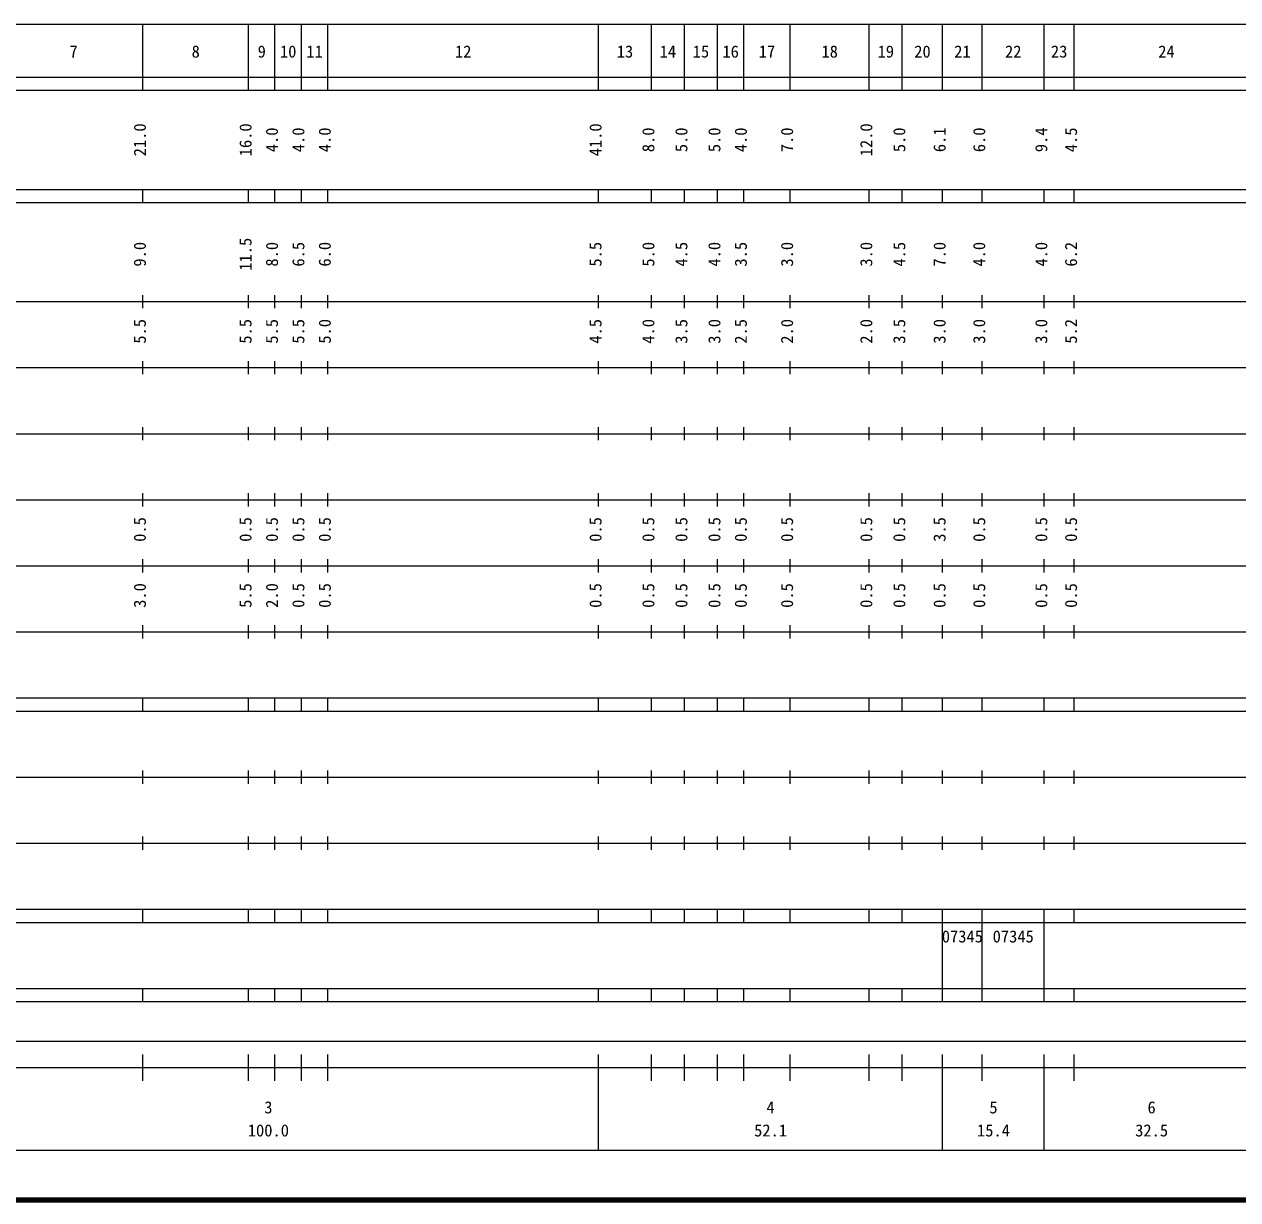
# Model space of a CAD drawing. Units: millimetres on the paper, enlarged 1000 times. Extents: x 40000 to 680000, y 20000 to 380000.
# Drawn here: x 281035 to 464789, y 20000 to 198000 of the extents above; entities that cross this region are included whole.
import ezdxf
from ezdxf.enums import TextEntityAlignment as Align

# ---------------------------------------------------------------- set-up
doc = ezdxf.new("R2010")
doc.units = ezdxf.units.MM
doc.header["$LTSCALE"] = 1000
doc.layers.add('M-TTL', color=2, linetype='Continuous', lineweight=140)
doc.layers.add('M-TTL-BAND', color=7, linetype='Continuous', lineweight=13)
doc.styles.add('ＭＳ ゴシック', font='')
doc.styles.get('ＭＳ ゴシック').set_extended_font_data('MS Gothic')

msp = doc.modelspace()

# ---------------------------------------------------------------- linework, layer by layer
at = {"layer": 'M-TTL'}
msp.add_line((40000, 20000), (680000, 20000), dxfattribs=at)
at = {"layer": 'M-TTL-BAND'}
for p, q in [((68000, 198000), (579000, 198000)), ((299000, 188000), (299000, 198000)), ((315000, 188000), (315000, 198000)), ((319000, 188000), (319000, 198000)), ((323000, 188000), (323000, 198000)), ((327000, 188000), (327000, 198000)), ((368000, 188000), (368000, 198000)), ((376000, 188000), (376000, 198000)), ((381000, 188000), (381000, 198000)), ((386000, 188000), (386000, 198000)), ((390000, 188000), (390000, 198000)), ((397000, 188000), (397000, 198000)), ((409000, 188000), (409000, 198000)), ((414000, 188000), (414000, 198000)), ((420100, 188000), (420100, 198000)), ((426100, 188000), (426100, 198000)), ((435500, 188000), (435500, 198000)), ((440000, 188000), (440000, 198000)), ((40000, 190000), (579000, 190000)), ((40000, 188000), (579000, 188000)), ((40000, 173000), (579000, 173000)), ((299000, 171000), (299000, 173000)), ((315000, 171000), (315000, 173000)), ((319000, 171000), (319000, 173000)), ((323000, 171000), (323000, 173000)), ((327000, 171000), (327000, 173000)), ((368000, 171000), (368000, 173000)), ((376000, 171000), (376000, 173000)), ((381000, 171000), (381000, 173000)), ((386000, 171000), (386000, 173000)), ((390000, 171000), (390000, 173000)), ((397000, 171000), (397000, 173000)), ((409000, 171000), (409000, 173000)), ((414000, 171000), (414000, 173000)), ((420100, 171000), (420100, 173000)), ((426100, 171000), (426100, 173000)), ((435500, 171000), (435500, 173000)), ((440000, 171000), (440000, 173000)), ((40000, 171000), (579000, 171000)), ((299000, 155000), (299000, 157000)), ((315000, 155000), (315000, 157000)), ((319000, 155000), (319000, 157000)), ((323000, 155000), (323000, 157000)), ((327000, 155000), (327000, 157000)), ((368000, 155000), (368000, 157000)), ((376000, 155000), (376000, 157000)), ((381000, 155000), (381000, 157000)), ((386000, 155000), (386000, 157000)), ((390000, 155000), (390000, 157000)), ((397000, 155000), (397000, 157000)), ((409000, 155000), (409000, 157000)), ((414000, 155000), (414000, 157000)), ((420100, 155000), (420100, 157000)), ((426100, 155000), (426100, 157000)), ((435500, 155000), (435500, 157000)), ((440000, 155000), (440000, 157000)), ((40000, 156000), (579000, 156000)), ((46000, 146000), (579000, 146000)), ((299000, 145000), (299000, 147000)), ((315000, 145000), (315000, 147000)), ((319000, 145000), (319000, 147000)), ((323000, 145000), (323000, 147000)), ((327000, 145000), (327000, 147000)), ((368000, 145000), (368000, 147000)), ((376000, 145000), (376000, 147000)), ((381000, 145000), (381000, 147000)), ((386000, 145000), (386000, 147000)), ((390000, 145000), (390000, 147000)), ((397000, 145000), (397000, 147000)), ((409000, 145000), (409000, 147000)), ((414000, 145000), (414000, 147000)), ((420100, 145000), (420100, 147000)), ((426100, 145000), (426100, 147000)), ((435500, 145000), (435500, 147000)), ((440000, 145000), (440000, 147000)), ((52000, 136000), (579000, 136000)), ((299000, 135000), (299000, 137000)), ((315000, 135000), (315000, 137000)), ((319000, 135000), (319000, 137000)), ((323000, 135000), (323000, 137000)), ((327000, 135000), (327000, 137000)), ((368000, 135000), (368000, 137000)), ((376000, 135000), (376000, 137000)), ((381000, 135000), (381000, 137000)), ((386000, 135000), (386000, 137000)), ((390000, 135000), (390000, 137000)), ((397000, 135000), (397000, 137000)), ((409000, 135000), (409000, 137000)), ((414000, 135000), (414000, 137000)), ((420100, 135000), (420100, 137000)), ((426100, 135000), (426100, 137000)), ((435500, 135000), (435500, 137000)), ((440000, 135000), (440000, 137000)), ((299000, 125000), (299000, 127000)), ((315000, 125000), (315000, 127000)), ((319000, 125000), (319000, 127000)), ((323000, 125000), (323000, 127000)), ((327000, 125000), (327000, 127000)), ((368000, 125000), (368000, 127000)), ((376000, 125000), (376000, 127000)), ((381000, 125000), (381000, 127000)), ((386000, 125000), (386000, 127000)), ((390000, 125000), (390000, 127000)), ((397000, 125000), (397000, 127000)), ((409000, 125000), (409000, 127000)), ((414000, 125000), (414000, 127000)), ((420100, 125000), (420100, 127000)), ((426100, 125000), (426100, 127000)), ((435500, 125000), (435500, 127000)), ((440000, 125000), (440000, 127000)), ((46000, 126000), (579000, 126000)), ((52000, 116000), (579000, 116000)), ((299000, 115000), (299000, 117000)), ((315000, 115000), (315000, 117000)), ((319000, 115000), (319000, 117000)), ((323000, 115000), (323000, 117000)), ((327000, 115000), (327000, 117000)), ((368000, 115000), (368000, 117000)), ((376000, 115000), (376000, 117000)), ((381000, 115000), (381000, 117000)), ((386000, 115000), (386000, 117000)), ((390000, 115000), (390000, 117000)), ((397000, 115000), (397000, 117000)), ((409000, 115000), (409000, 117000)), ((414000, 115000), (414000, 117000)), ((420100, 115000), (420100, 117000)), ((426100, 115000), (426100, 117000)), ((435500, 115000), (435500, 117000)), ((440000, 115000), (440000, 117000)), ((299000, 105000), (299000, 107000)), ((315000, 105000), (315000, 107000)), ((319000, 105000), (319000, 107000)), ((323000, 105000), (323000, 107000)), ((327000, 105000), (327000, 107000)), ((368000, 105000), (368000, 107000)), ((376000, 105000), (376000, 107000)), ((381000, 105000), (381000, 107000)), ((386000, 105000), (386000, 107000)), ((390000, 105000), (390000, 107000)), ((397000, 105000), (397000, 107000)), ((409000, 105000), (409000, 107000)), ((414000, 105000), (414000, 107000)), ((420100, 105000), (420100, 107000)), ((426100, 105000), (426100, 107000)), ((435500, 105000), (435500, 107000)), ((440000, 105000), (440000, 107000)), ((46000, 106000), (579000, 106000)), ((40000, 96000), (579000, 96000)), ((299000, 94000), (299000, 96000)), ((315000, 94000), (315000, 96000)), ((319000, 94000), (319000, 96000)), ((323000, 94000), (323000, 96000)), ((327000, 94000), (327000, 96000)), ((368000, 94000), (368000, 96000)), ((376000, 94000), (376000, 96000)), ((381000, 94000), (381000, 96000)), ((386000, 94000), (386000, 96000)), ((390000, 94000), (390000, 96000)), ((397000, 94000), (397000, 96000)), ((409000, 94000), (409000, 96000)), ((414000, 94000), (414000, 96000)), ((420100, 94000), (420100, 96000)), ((426100, 94000), (426100, 96000)), ((435500, 94000), (435500, 96000)), ((440000, 94000), (440000, 96000)), ((40000, 94000), (579000, 94000)), ((299000, 83000), (299000, 85000)), ((315000, 83000), (315000, 85000)), ((319000, 83000), (319000, 85000)), ((323000, 83000), (323000, 85000)), ((327000, 83000), (327000, 85000)), ((368000, 83000), (368000, 85000)), ((376000, 83000), (376000, 85000)), ((381000, 83000), (381000, 85000)), ((386000, 83000), (386000, 85000)), ((390000, 83000), (390000, 85000)), ((397000, 83000), (397000, 85000)), ((409000, 83000), (409000, 85000)), ((414000, 83000), (414000, 85000)), ((420100, 83000), (420100, 85000)), ((426100, 83000), (426100, 85000)), ((435500, 83000), (435500, 85000)), ((440000, 83000), (440000, 85000)), ((49000, 84000), (579000, 84000)), ((40000, 74000), (579000, 74000)), ((299000, 73000), (299000, 75000)), ((315000, 73000), (315000, 75000)), ((319000, 73000), (319000, 75000)), ((323000, 73000), (323000, 75000)), ((327000, 73000), (327000, 75000)), ((368000, 73000), (368000, 75000)), ((376000, 73000), (376000, 75000)), ((381000, 73000), (381000, 75000)), ((386000, 73000), (386000, 75000)), ((390000, 73000), (390000, 75000)), ((397000, 73000), (397000, 75000)), ((409000, 73000), (409000, 75000)), ((414000, 73000), (414000, 75000)), ((420100, 73000), (420100, 75000)), ((426100, 73000), (426100, 75000)), ((435500, 73000), (435500, 75000)), ((440000, 73000), (440000, 75000)), ((40000, 64000), (579000, 64000)), ((299000, 62000), (299000, 64000)), ((315000, 62000), (315000, 64000)), ((319000, 62000), (319000, 64000)), ((323000, 62000), (323000, 64000)), ((327000, 62000), (327000, 64000)), ((368000, 62000), (368000, 64000)), ((376000, 62000), (376000, 64000)), ((381000, 62000), (381000, 64000)), ((386000, 62000), (386000, 64000)), ((390000, 62000), (390000, 64000)), ((397000, 62000), (397000, 64000)), ((409000, 62000), (409000, 64000)), ((414000, 62000), (414000, 64000)), ((420100, 62000), (420100, 64000)), ((426100, 62000), (426100, 64000)), ((435500, 62000), (435500, 64000)), ((440000, 62000), (440000, 64000)), ((40000, 62000), (579000, 62000)), ((420100, 52000), (420100, 62000)), ((420100, 52000), (420100, 62000)), ((426100, 52000), (426100, 62000)), ((426100, 52000), (426100, 62000)), ((435500, 52000), (435500, 62000)), ((435500, 52000), (435500, 62000)), ((40000, 52000), (579000, 52000)), ((299000, 50000), (299000, 52000)), ((315000, 50000), (315000, 52000)), ((319000, 50000), (319000, 52000)), ((323000, 50000), (323000, 52000)), ((327000, 50000), (327000, 52000)), ((368000, 50000), (368000, 52000)), ((376000, 50000), (376000, 52000)), ((381000, 50000), (381000, 52000)), ((386000, 50000), (386000, 52000)), ((390000, 50000), (390000, 52000)), ((397000, 50000), (397000, 52000)), ((409000, 50000), (409000, 52000)), ((414000, 50000), (414000, 52000)), ((420100, 50000), (420100, 52000)), ((426100, 50000), (426100, 52000)), ((435500, 50000), (435500, 52000)), ((440000, 50000), (440000, 52000)), ((40000, 50000), (579000, 50000)), ((71000, 44000), (565000, 44000)), ((299000, 38000), (299000, 42000)), ((315000, 38000), (315000, 42000)), ((319000, 38000), (319000, 42000)), ((323000, 38000), (323000, 42000)), ((327000, 38000), (327000, 42000)), ((368000, 27500), (368000, 42000)), ((376000, 38000), (376000, 42000)), ((381000, 38000), (381000, 42000)), ((386000, 38000), (386000, 42000)), ((390000, 38000), (390000, 42000)), ((397000, 38000), (397000, 42000)), ((409000, 38000), (409000, 42000)), ((414000, 38000), (414000, 42000)), ((420100, 27500), (420100, 42000)), ((426100, 38000), (426100, 42000)), ((435500, 27500), (435500, 42000)), ((440000, 38000), (440000, 42000)), ((40000, 40000), (579000, 40000)), ((68000, 27500), (579000, 27500))]:
    msp.add_line(p, q, dxfattribs=at)

# ---------------------------------------------------------------- texts
at = {"layer": 'M-TTL-BAND', "style": 'ＭＳ ゴシック'}
for s, p in [('7', (288500, 192405)), ('8', (307000, 192405)), ('9', (317000, 192405)), ('10', (321000, 192405)), ('11', (325000, 192405)), ('12', (347500, 192405)), ('13', (372000, 192405)), ('14', (378500, 192405)), ('15', (383500, 192405)), ('16', (388000, 192405)), ('17', (393500, 192405)), ('18', (403000, 192405)), ('19', (411500, 192405)), ('20', (417050, 192405)), ('21', (423100, 192405)), ('22', (430800, 192405)), ('23', (437750, 192405)), ('24', (454000, 192405)), ('3', (318000, 32523)), ('4', (394050, 32523)), ('5', (427800, 32523)), ('6', (451750, 32523)), ('100.0', (318000, 29033)), ('52.1', (394050, 29033)), ('15.4', (427800, 29033)), ('32.5', (451750, 29033))]:
    msp.add_text(s, height=1833, dxfattribs=at).set_placement(p, align=Align.BOTTOM_CENTER)
for s, p in [('21.0', (300000, 180500)), ('16.0', (316000, 180500)), ('4.0', (320000, 180500)), ('4.0', (324000, 180500)), ('4.0', (328000, 180500)), ('41.0', (369000, 180500)), ('8.0', (377000, 180500)), ('5.0', (382000, 180500)), ('5.0', (387000, 180500)), ('4.0', (391000, 180500)), ('7.0', (398000, 180500)), ('12.0', (410000, 180500)), ('5.0', (415000, 180500)), ('6.1', (421100, 180500)), ('6.0', (427100, 180500)), ('9.4', (436500, 180500)), ('4.5', (441000, 180500)), ('11.5', (316000, 163174)), ('9.0', (300000, 163174)), ('8.0', (320000, 163174)), ('6.5', (324000, 163174)), ('6.0', (328000, 163174)), ('5.5', (369000, 163174)), ('5.0', (377000, 163174)), ('4.5', (382000, 163174)), ('4.0', (387000, 163174)), ('3.5', (391000, 163174)), ('3.0', (398000, 163174)), ('3.0', (410000, 163174)), ('4.5', (415000, 163174)), ('7.0', (421100, 163174)), ('4.0', (427100, 163174)), ('4.0', (436500, 163174)), ('6.2', (441000, 163174)), ('5.5', (300000, 151500)), ('5.5', (316000, 151500)), ('5.5', (320000, 151500)), ('5.5', (324000, 151500)), ('5.0', (328000, 151500)), ('4.5', (369000, 151500)), ('4.0', (377000, 151500)), ('3.5', (382000, 151500)), ('3.0', (387000, 151500)), ('2.5', (391000, 151500)), ('2.0', (398000, 151500)), ('2.0', (410000, 151500)), ('3.5', (415000, 151500)), ('3.0', (421100, 151500)), ('3.0', (427100, 151500)), ('3.0', (436500, 151500)), ('5.2', (441000, 151500)), ('0.5', (300000, 121500)), ('0.5', (316000, 121500)), ('0.5', (320000, 121500)), ('0.5', (324000, 121500)), ('0.5', (328000, 121500)), ('0.5', (369000, 121500)), ('0.5', (377000, 121500)), ('0.5', (382000, 121500)), ('0.5', (387000, 121500)), ('0.5', (391000, 121500)), ('0.5', (398000, 121500)), ('0.5', (410000, 121500)), ('0.5', (415000, 121500)), ('3.5', (421100, 121500)), ('0.5', (427100, 121500)), ('0.5', (436500, 121500)), ('0.5', (441000, 121500)), ('3.0', (300000, 111500)), ('5.5', (316000, 111500)), ('2.0', (320000, 111500)), ('0.5', (324000, 111500)), ('0.5', (328000, 111500)), ('0.5', (369000, 111500)), ('0.5', (377000, 111500)), ('0.5', (382000, 111500)), ('0.5', (387000, 111500)), ('0.5', (391000, 111500)), ('0.5', (398000, 111500)), ('0.5', (410000, 111500)), ('0.5', (415000, 111500)), ('0.5', (421100, 111500)), ('0.5', (427100, 111500)), ('0.5', (436500, 111500)), ('0.5', (441000, 111500))]:
    msp.add_text(s, height=1833, rotation=90, dxfattribs=at).set_placement(p, align=Align.BOTTOM_CENTER)
for p in [(419975, 58405), (427675, 58405)]:
    msp.add_text('07345', height=1833, dxfattribs=at).set_placement(p, align=Align.BOTTOM_LEFT)

doc.saveas('drawing.dxf')
